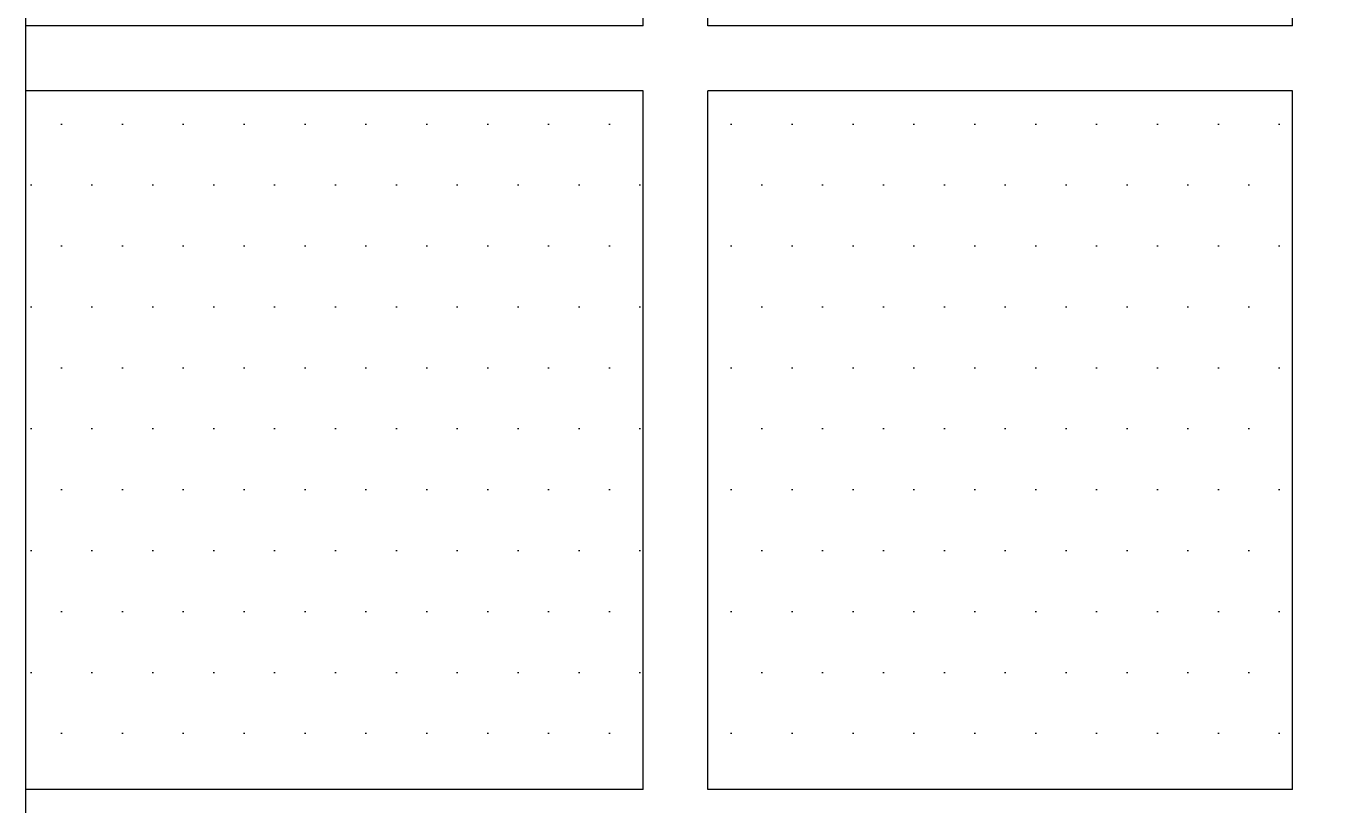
# Model space of a CAD drawing. Extents: x -206 to -86, y 71 to 127.
# Drawn here: x -123.195 to -121.195, y 93.733 to 94.932 of the extents above; entities that cross this region are included whole.
import ezdxf

# ---------------------------------------------------------------- set-up
doc = ezdxf.new("R2010")
doc.units = 0
doc.header["$MEASUREMENT"] = 0
doc.layers.add('ALVENARIA2', color=9, linetype='CONTINUOUS')
doc.layers.add('HATCH', color=30, linetype='CONTINUOUS')

msp = doc.modelspace()

# ---------------------------------------------------------------- hatches: boundary and pattern name
at = {"layer": 'HATCH'}
h = msp.add_hatch(dxfattribs=at)
h.set_pattern_fill('DOTS', color=256, scale=1.5, style=0)
h.paths.add_polyline_path([(-122.2452, 97.1446), (-123.1952, 97.1446), (-123.1952, 96.1071), (-122.2452, 96.1071)])
h.paths.add_polyline_path([(-121.2452, 97.1446), (-122.1452, 97.1446), (-122.1452, 96.1071), (-121.2452, 96.1071)])
h.paths.add_polyline_path([(-120.2452, 96.1071), (-120.2452, 97.1446), (-121.1452, 97.1446), (-121.1452, 96.1071)])
h.paths.add_polyline_path([(-120.1452, 96.1071), (-119.1952, 96.1071), (-119.1952, 97.1446), (-120.1452, 97.1446)])
h.paths.add_polyline_path([(-120.1452, 94.9321), (-119.1952, 94.9321), (-119.1952, 96.0071), (-120.1452, 96.0071)])
h.paths.add_polyline_path([(-120.1452, 94.8321), (-120.1452, 93.7571), (-119.1952, 93.7571), (-119.1952, 94.8321)])
h.paths.add_polyline_path([(-120.1452, 93.6571), (-120.1452, 92.6696), (-119.1952, 92.6696), (-119.1952, 93.6571)])
h.paths.add_polyline_path([(-121.1452, 92.6696), (-120.2452, 92.6696), (-120.2452, 93.6571), (-121.1452, 93.6571)])
h.paths.add_polyline_path([(-121.1452, 93.7571), (-120.2452, 93.7571), (-120.2452, 94.8321), (-121.1452, 94.8321)])
h.paths.add_polyline_path([(-121.1452, 96.0071), (-121.1452, 94.9321), (-120.2452, 94.9321), (-120.2452, 96.0071)])
h.paths.add_polyline_path([(-122.1452, 94.9321), (-121.2452, 94.9321), (-121.2452, 96.0071), (-122.1452, 96.0071)])
h.paths.add_polyline_path([(-122.1452, 93.7571), (-121.2452, 93.7571), (-121.2452, 94.8321), (-122.1452, 94.8321)])
h.paths.add_polyline_path([(-122.1452, 92.6696), (-121.2452, 92.6696), (-121.2452, 93.6571), (-122.1452, 93.6571)])
h.paths.add_polyline_path([(-122.2452, 93.6571), (-123.1952, 93.6571), (-123.1952, 92.6696), (-122.2452, 92.6696)])
h.paths.add_polyline_path([(-122.2452, 94.8321), (-123.1952, 94.8321), (-123.1952, 93.7571), (-122.2452, 93.7571)])
h.paths.add_polyline_path([(-122.2452, 96.0071), (-123.1952, 96.0071), (-123.1952, 94.9321), (-122.2452, 94.9321)])

# ---------------------------------------------------------------- linework, layer by layer
at = {"layer": 'ALVENARIA2'}
msp.add_line((-123.1952, 92.6696), (-123.1952, 98.7696), dxfattribs=at)
at = {"layer": 'HATCH'}
for p, q in [((-122.2452, 94.9321), (-122.2452, 96.0071)), ((-122.1452, 94.9321), (-122.1452, 96.0071)), ((-121.2452, 94.9321), (-121.2452, 96.0071)), ((-122.2452, 94.9321), (-123.1952, 94.9321)), ((-121.2452, 94.9321), (-122.1452, 94.9321)), ((-122.2452, 94.8321), (-123.1952, 94.8321)), ((-122.2452, 93.7571), (-122.2452, 94.8321)), ((-122.1452, 93.7571), (-122.1452, 94.8321)), ((-121.2452, 94.8321), (-122.1452, 94.8321)), ((-121.2452, 93.7571), (-121.2452, 94.8321)), ((-122.2452, 93.7571), (-123.1952, 93.7571)), ((-121.2452, 93.7571), (-122.1452, 93.7571))]:
    msp.add_line(p, q, dxfattribs=at)

doc.saveas('drawing.dxf')
